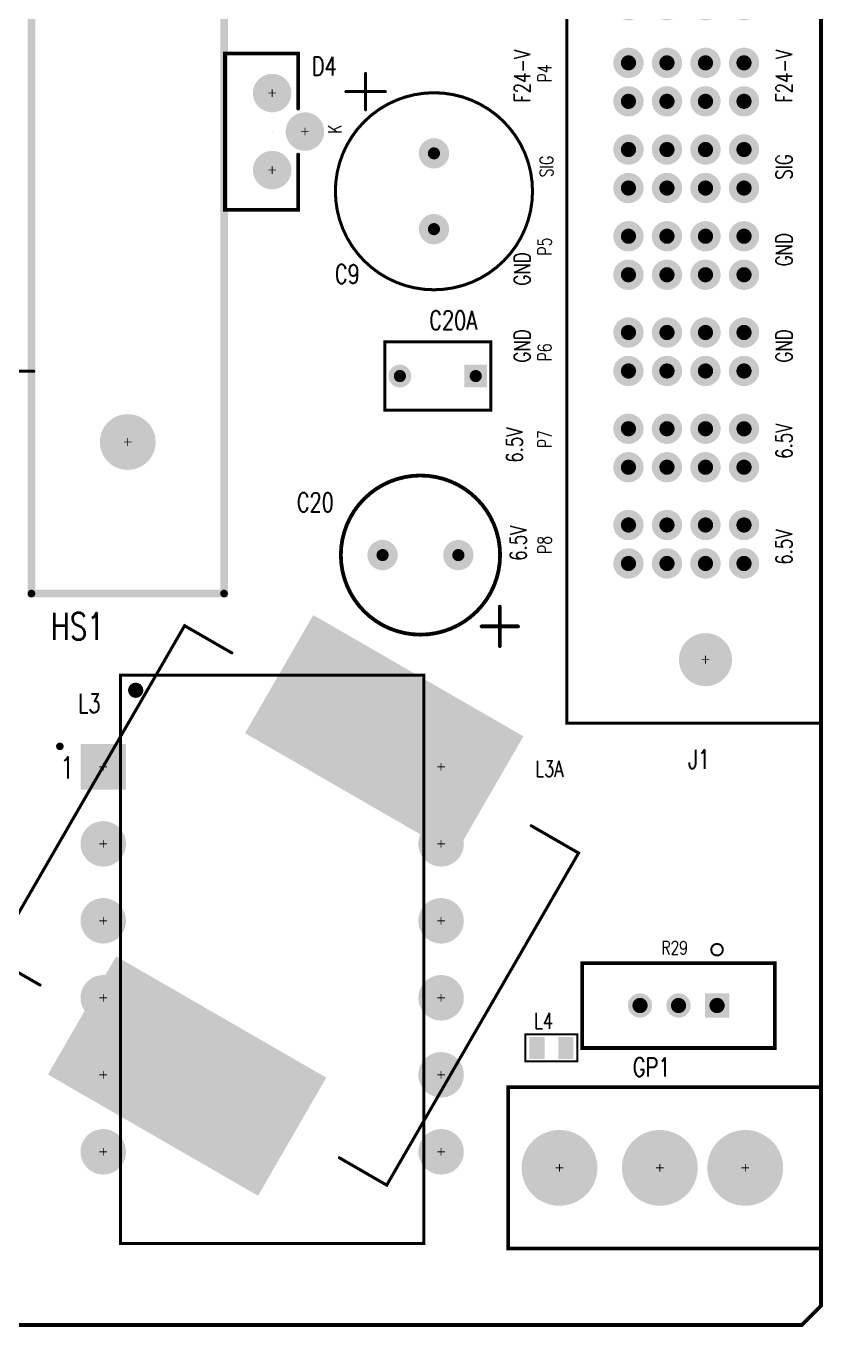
# Model space of a CAD drawing. Extents: x 0 to 127, y 0 to 167.
# Drawn here: x 74.6 to 127.1, y -0.1 to 85.7 of the extents above; entities that cross this region are included whole.
import ezdxf
from ezdxf.enums import TextEntityAlignment as Align

# ---------------------------------------------------------------- set-up
doc = ezdxf.new("R2010")
doc.units = 0
for name, color, linetype in [('2D_LINE_126', 222, 'CONTINUOUS'), ('BOARD_OUTLINE_00', 254, 'CONTINUOUS'), ('DRIL_NPLTE_THRU_01', 3, 'CONTINUOUS'), ('DRIL_PLTE_THRU_01', 3, 'CONTINUOUS'), ('DRIL_SYMBOL', 254, 'CONTINUOUS'), ('PADS_INNER', 106, 'CONTINUOUS'), ('PADS_TOP', 106, 'CONTINUOUS'), ('PART_NAME_126', 255, 'CONTINUOUS'), ('PART_TOP_2DLINE_126', 222, 'CONTINUOUS'), ('PART_TOP_TEXT_126', 222, 'CONTINUOUS'), ('TAG_00', 254, 'CONTINUOUS'), ('TAG_01', 254, 'CONTINUOUS'), ('TEXT_126', 222, 'CONTINUOUS')]:
    doc.layers.add(name, color=color, linetype=linetype)
doc.styles.add('W0$127', font='simplex', dxfattribs={"width": 0.75})
doc.styles.add('W0$15', font='simplex', dxfattribs={"width": 0.75})
doc.styles.add('W0$1524', font='simplex', dxfattribs={"width": 0.75})
doc.styles.add('W0$2032', font='simplex', dxfattribs={"width": 0.75})
doc.styles.add('W0$254', font='simplex', dxfattribs={"width": 0.75})

# ---------------------------------------------------------------- blocks, each defined once
blk = doc.blocks.new('SMOOTH_0$254')
at = {"const_width": 0.127}
blk.add_lwpolyline([(-0.0635, 0, 1), (0.0635, 0, 1)], format="xyb", close=True, dxfattribs=at)
blk = doc.blocks.new('BOARD_3329')
at = {"layer": 'BOARD_OUTLINE_00', "const_width": 0.254}
blk.add_lwpolyline([(5.588, -10.84199), (10.58799, -5.842), (131.318, -5.842), (132.588, -7.112), (132.588, -156.972), (131.318, -158.242), (16.088106, -158.242), (5.588, -65.8368)], close=True, dxfattribs=at)
at = {"layer": 'BOARD_OUTLINE_00'}
for p in [(132.588, -156.972), (131.318, -158.242)]:
    blk.add_blockref('SMOOTH_0$254', p, dxfattribs=at)
blk = doc.blocks.new('SMOOTH_0$508')
at = {"const_width": 0.254}
blk.add_lwpolyline([(-0.127, 0, 1), (0.127, 0, 1)], format="xyb", close=True, dxfattribs=at)
blk = doc.blocks.new('DRAWING_3337')
at = {"layer": '2D_LINE_126', "const_width": 0.508}
blk.add_lwpolyline([(0, 0), (12.7, 0), (12.7, -83.82), (0, -83.82)], close=True, dxfattribs=at)
at = {"layer": '2D_LINE_126'}
for p in [(0, 0), (12.7, 0), (0, -83.82), (12.7, -83.82)]:
    blk.add_blockref('SMOOTH_0$508', p, dxfattribs=at)
blk = doc.blocks.new('SMOOTH_0$2032')
at = {"const_width": 0.1016}
blk.add_lwpolyline([(-0.0508, 0, 1), (0.0508, 0, 1)], format="xyb", close=True, dxfattribs=at)
blk = doc.blocks.new('PART_BODY_TOP_3343')
at = {"layer": 'PART_TOP_2DLINE_126', "const_width": 0.203}
blk.add_lwpolyline([(-3.5, 2.25), (3.5, 2.25), (3.5, -2.25), (-3.5, -2.25)], close=True, dxfattribs=at)
at = {"layer": 'PART_TOP_2DLINE_126'}
for p in [(-3.5, 2.25), (3.5, 2.25), (-3.5, -2.25), (3.5, -2.25)]:
    blk.add_blockref('SMOOTH_0$2032', p, dxfattribs=at)
blk = doc.blocks.new('DRIL_SYMBOL_0$8')
at = {"layer": 'DRIL_SYMBOL', "const_width": 0.0508}
for points in [[(-0.254, 0), (0.254, 0)], [(0, -0.254), (0, 0.254)]]:
    blk.add_lwpolyline(points, dxfattribs=at)
blk = doc.blocks.new('DRIL_HOLE_0$8')
at = {"const_width": 0.4}
blk.add_lwpolyline([(-0.2, 0, 1), (0.2, 0, 1)], format="xyb", close=True, dxfattribs=at)
blk.add_blockref('DRIL_SYMBOL_0$8', (0, 0))
blk = doc.blocks.new('PAD_8')
at = {"const_width": 0.75}
blk.add_lwpolyline([(0, -0.375, 1), (0, 0.375, 1)], format="xyb", close=True, dxfattribs=at)
blk = doc.blocks.new('PAD_11')
at = {"const_width": 1.5}
blk.add_lwpolyline([(-0.75, 0), (0.75, 0)], dxfattribs=at)
blk = doc.blocks.new('STK_TOP_8')
at = {"layer": 'DRIL_PLTE_THRU_01'}
blk.add_blockref('DRIL_HOLE_0$8', (0, 0), dxfattribs=at)
at = {"layer": 'PADS_INNER'}
blk.add_blockref('PAD_8', (0, 0), dxfattribs=at)
at = {"layer": 'PADS_TOP'}
blk.add_blockref('PAD_11', (0, 0), dxfattribs=at)
blk = doc.blocks.new('STK_TOP_9')
at = {"layer": 'DRIL_PLTE_THRU_01'}
blk.add_blockref('DRIL_HOLE_0$8', (0, 0), dxfattribs=at)
at = {"layer": 'PADS_INNER'}
blk.add_blockref('PAD_8', (0, 0), dxfattribs=at)
at = {"layer": 'PADS_TOP'}
blk.add_blockref('PAD_8', (0, 0), dxfattribs=at)
blk = doc.blocks.new('SYM_TOP_6')
for name, p in [('PART_BODY_TOP_3343', (0, 0)), ('STK_TOP_8', (-2.5, 0)), ('STK_TOP_9', (2.5, 0))]:
    blk.add_blockref(name, p)
blk = doc.blocks.new('PART_TOP_63')
blk.add_blockref('SYM_TOP_6', (0, 0))
at = {"layer": 'PART_NAME_126', "style": 'W0$127', "width": 0.75}
blk.add_text('C20A', height=1.2446, rotation=-180, dxfattribs=at).set_placement((-1.016, -3.683), align=Align.MIDDLE_CENTER)
blk = doc.blocks.new('SMOOTH_0$25')
at = {"const_width": 0.125}
blk.add_lwpolyline([(-0.0625, 0, 1), (0.0625, 0, 1)], format="xyb", close=True, dxfattribs=at)
blk = doc.blocks.new('PART_BODY_TOP_3345')
at = {"layer": 'PART_TOP_2DLINE_126', "const_width": 0.25}
blk.add_lwpolyline([(-1.524, -1.7145), (-5.1562, -1.7145), (-5.1562, 3.1115), (5.1562, 3.1115), (5.1562, -1.7145), (1.524, -1.7145)], dxfattribs=at)
at = {"layer": 'TAG_00'}
blk.add_lwpolyline([(0, 0), (0, 0)], dxfattribs=at)
at = {"layer": 'TAG_01'}
blk.add_lwpolyline([(0, 0), (0, 0)], dxfattribs=at)
at = {"layer": 'PART_TOP_2DLINE_126'}
for p in [(-5.1562, 3.1115), (5.1562, 3.1115), (-5.1562, -1.7145), (-1.524, -1.7145), (1.524, -1.7145), (5.1562, -1.7145)]:
    blk.add_blockref('SMOOTH_0$25', p, dxfattribs=at)
at = {"layer": 'PART_TOP_TEXT_126', "style": 'W0$127', "width": 0.75}
blk.add_text('K', height=0.889, dxfattribs=at).set_placement((-0.127, -4.572))
blk = doc.blocks.new('DRIL_SYMBOL_1$4')
at = {"layer": 'DRIL_SYMBOL', "const_width": 0.0508}
for points in [[(-0.254, 0), (0.254, 0)], [(0, -0.254), (0, 0.254)]]:
    blk.add_lwpolyline(points, dxfattribs=at)
blk = doc.blocks.new('DRIL_HOLE_1$4')
at = {"const_width": 0.7}
blk.add_lwpolyline([(-0.35, 0, 1), (0.35, 0, 1)], format="xyb", close=True, dxfattribs=at)
blk.add_blockref('DRIL_SYMBOL_1$4', (0, 0))
blk = doc.blocks.new('PAD_3')
at = {"const_width": 1.27}
blk.add_lwpolyline([(0, -0.635, 1), (0, 0.635, 1)], format="xyb", close=True, dxfattribs=at)
blk = doc.blocks.new('STK_TOP_12')
at = {"layer": 'DRIL_PLTE_THRU_01'}
blk.add_blockref('DRIL_HOLE_1$4', (0, 0), dxfattribs=at)
at = {"layer": 'PADS_INNER'}
blk.add_blockref('PAD_3', (0, 0), dxfattribs=at)
at = {"layer": 'PADS_TOP'}
blk.add_blockref('PAD_3', (0, 0), dxfattribs=at)
blk = doc.blocks.new('SYM_TOP_8')
for name, p in [('PART_BODY_TOP_3345', (0, 0)), ('STK_TOP_12', (-2.54, 0)), ('STK_TOP_12', (2.54, 0)), ('STK_TOP_12', (0, -2.159))]:
    blk.add_blockref(name, p)
blk = doc.blocks.new('PART_TOP_71')
blk.add_blockref('SYM_TOP_8', (0, 0))
at = {"layer": 'PART_NAME_126', "style": 'W0$127', "width": 0.75}
blk.add_text('D4', height=1.2446, rotation=-90, dxfattribs=at).set_placement((4.318, -3.429), align=Align.MIDDLE_CENTER)
blk = doc.blocks.new('PART_BODY_TOP_3352')
at = {"layer": 'PART_TOP_2DLINE_126', "const_width": 0.25}
blk.add_lwpolyline([(-5.325, -5), (5.325, -5), (5.325, 15.63), (-5.325, 15.63)], close=True, dxfattribs=at)
at = {"layer": 'PART_TOP_2DLINE_126'}
for p in [(-5.325, 15.63), (5.325, 15.63), (-5.325, -5), (5.325, -5)]:
    blk.add_blockref('SMOOTH_0$25', p, dxfattribs=at)
blk = doc.blocks.new('DRIL_SYMBOL_4')
at = {"layer": 'DRIL_SYMBOL', "const_width": 0.0508}
for points in [[(-0.254, 0), (0.254, 0)], [(0, -0.254), (0, 0.254)]]:
    blk.add_lwpolyline(points, dxfattribs=at)
blk = doc.blocks.new('DRIL_HOLE_4')
at = {"const_width": 2}
blk.add_lwpolyline([(-1, 0, 1), (1, 0, 1)], format="xyb", close=True, dxfattribs=at)
blk.add_blockref('DRIL_SYMBOL_4', (0, 0))
blk = doc.blocks.new('PAD_4')
at = {"const_width": 2.5}
blk.add_lwpolyline([(0, -1.25, 1), (0, 1.25, 1)], format="xyb", close=True, dxfattribs=at)
blk = doc.blocks.new('STK_TOP_19')
at = {"layer": 'DRIL_PLTE_THRU_01'}
blk.add_blockref('DRIL_HOLE_4', (0, 0), dxfattribs=at)
at = {"layer": 'PADS_INNER'}
blk.add_blockref('PAD_4', (0, 0), dxfattribs=at)
at = {"layer": 'PADS_TOP'}
blk.add_blockref('PAD_4', (0, 0), dxfattribs=at)
blk = doc.blocks.new('SYM_TOP_15')
for name, p in [('PART_BODY_TOP_3352', (0, 0)), ('STK_TOP_19', (0, 12.25)), ('STK_TOP_19', (0, 5.63)), ('STK_TOP_19', (0, 0))]:
    blk.add_blockref(name, p)
blk = doc.blocks.new('PART_TOP_73')
blk.add_blockref('SYM_TOP_15', (0, 0))
at = {"layer": 'PART_NAME_126', "style": 'W0$127', "width": 0.75}
blk.add_text('GP1', height=1.2446, rotation=-90, dxfattribs=at).set_placement((6.648, 6.176), align=Align.MIDDLE_CENTER)
blk = doc.blocks.new('DRIL_SYMBOL_3$68')
at = {"layer": 'DRIL_SYMBOL', "const_width": 0.0508}
for points in [[(-0.254, 0), (0.254, 0)], [(0, -0.254), (0, 0.254)]]:
    blk.add_lwpolyline(points, dxfattribs=at)
blk = doc.blocks.new('DRIL_HOLE_3$68')
at = {"const_width": 1.84}
blk.add_lwpolyline([(-0.92, 0, 1), (0.92, 0, 1)], format="xyb", close=True, dxfattribs=at)
blk.add_blockref('DRIL_SYMBOL_3$68', (0, 0))
blk = doc.blocks.new('PAD_0')
blk.add_lwpolyline([(0, 0, 1), (0, 0, 1)], format="xyb", close=True)
blk = doc.blocks.new('STK_TOP_22')
at = {"layer": 'DRIL_NPLTE_THRU_01'}
blk.add_blockref('DRIL_HOLE_3$68', (0, 0), dxfattribs=at)
at = {"layer": 'PADS_INNER'}
blk.add_blockref('PAD_0', (0, 0), dxfattribs=at)
at = {"layer": 'PADS_TOP'}
blk.add_blockref('PAD_0', (0, 0), dxfattribs=at)
blk = doc.blocks.new('SYM_TOP_18')
blk.add_blockref('STK_TOP_22', (0, 0))
blk = doc.blocks.new('PART_TOP_102')
blk.add_blockref('SYM_TOP_18', (0, 0))
blk = doc.blocks.new('SMOOTH_0$127')
at = {"const_width": 0.0635}
blk.add_lwpolyline([(-0.03175, 0, 1), (0.03175, 0, 1)], format="xyb", close=True, dxfattribs=at)
blk = doc.blocks.new('PART_BODY_TOP_3363')
at = {"layer": 'PART_TOP_2DLINE_126', "const_width": 0.127}
blk.add_lwpolyline([(-0.889, -1.7272), (-0.889, 1.7018), (0.889, 1.7018), (0.889, -1.7272)], close=True, dxfattribs=at)
at = {"layer": 'PART_TOP_2DLINE_126'}
for p in [(-0.889, 1.7018), (0.889, 1.7018), (-0.889, -1.7272), (0.889, -1.7272)]:
    blk.add_blockref('SMOOTH_0$127', p, dxfattribs=at)
blk = doc.blocks.new('DRIL_HOLE_0')
blk.add_lwpolyline([(0, 0, 1), (0, 0, 1)], format="xyb", close=True)
blk = doc.blocks.new('PAD_2')
at = {"const_width": 1}
blk.add_lwpolyline([(-0.725, 0), (0.725, 0)], dxfattribs=at)
blk = doc.blocks.new('STK_TOP_29')
at = {"layer": 'DRIL_NPLTE_THRU_01'}
blk.add_blockref('DRIL_HOLE_0', (0, 0), dxfattribs=at)
at = {"layer": 'PADS_INNER'}
blk.add_blockref('PAD_0', (0, 0), dxfattribs=at)
at = {"layer": 'PADS_TOP'}
blk.add_blockref('PAD_2', (0, 0), dxfattribs=at)
blk = doc.blocks.new('SYM_TOP_26')
for name, p in [('PART_BODY_TOP_3363', (0, 0)), ('STK_TOP_29', (0, 0.95)), ('STK_TOP_29', (0, -0.95))]:
    blk.add_blockref(name, p)
blk = doc.blocks.new('PART_TOP_112')
blk.add_blockref('SYM_TOP_26', (0, 0))
at = {"layer": 'PART_NAME_126', "style": 'W0$15', "width": 0.75}
blk.add_text('L4', height=1.05, rotation=-270, dxfattribs=at).set_placement((-1.778, -0.508), align=Align.MIDDLE_CENTER)
blk = doc.blocks.new('SMOOTH_0$2')
at = {"const_width": 0.1}
blk.add_lwpolyline([(-0.05, 0, 1), (0.05, 0, 1)], format="xyb", close=True, dxfattribs=at)
blk = doc.blocks.new('PART_BODY_TOP_3364')
at = {"layer": 'PART_TOP_2DLINE_126', "const_width": 0.2}
for points in [[(-12.65, 11.4), (-12.65, 15), (12.65, 15), (12.65, 11.4)], [(-12.65, -11.4), (-12.65, -15), (12.65, -15), (12.65, -11.4)]]:
    blk.add_lwpolyline(points, dxfattribs=at)
at = {"layer": 'PART_TOP_2DLINE_126'}
for p in [(-12.65, 15), (12.65, 15), (-12.65, 11.4), (12.65, 11.4), (-12.65, -11.4), (12.65, -11.4), (-12.65, -15), (12.65, -15)]:
    blk.add_blockref('SMOOTH_0$2', p, dxfattribs=at)
blk = doc.blocks.new('PAD_16')
at = {"const_width": 9}
blk.add_lwpolyline([(-8, 0), (8, 0)], dxfattribs=at)
blk = doc.blocks.new('STK_TOP_30')
at = {"layer": 'DRIL_NPLTE_THRU_01'}
blk.add_blockref('DRIL_HOLE_0', (0, 0), dxfattribs=at)
at = {"layer": 'PADS_INNER'}
blk.add_blockref('PAD_0', (0, 0), dxfattribs=at)
at = {"layer": 'PADS_TOP', "rotation": 90}
blk.add_blockref('PAD_16', (0, 0), dxfattribs=at)
blk = doc.blocks.new('SYM_TOP_27')
for name, p in [('PART_BODY_TOP_3364', (0, 0)), ('STK_TOP_30', (-13, 0)), ('STK_TOP_30', (13, 0))]:
    blk.add_blockref(name, p)
blk = doc.blocks.new('PART_TOP_115')
blk.add_blockref('SYM_TOP_27', (0, 0))
at = {"layer": 'PART_NAME_126', "style": 'W0$15', "width": 0.75}
blk.add_text('L3A', height=1.05, rotation=-60, dxfattribs=at).set_placement((16.508, -10.559), align=Align.MIDDLE_CENTER)
blk = doc.blocks.new('PART_BODY_TOP_3369')
at = {"layer": 'PART_TOP_2DLINE_126', "const_width": 0.2}
blk.add_lwpolyline([(-10, -18.75), (10, -18.75), (10, 18.75), (-10, 18.75)], close=True, dxfattribs=at)
at = {"layer": 'PART_TOP_2DLINE_126'}
for points, const_width in [([(-9.25, 17.75, 1), (-8.75, 17.75, 1)], 0.5), ([(-14.125, 14.05, 1), (-13.875, 14.05, 1)], 0.25)]:
    blk.add_lwpolyline(points, format="xyb", close=True, dxfattribs=dict(at, const_width=const_width))
for p in [(-10, 18.75), (10, 18.75), (-10, -18.75), (10, -18.75)]:
    blk.add_blockref('SMOOTH_0$2', p, dxfattribs=at)
blk = doc.blocks.new('DRIL_SYMBOL_1$1')
at = {"layer": 'DRIL_SYMBOL', "const_width": 0.0508}
for points in [[(-0.254, 0), (0.254, 0)], [(0, -0.254), (0, 0.254)]]:
    blk.add_lwpolyline(points, dxfattribs=at)
blk = doc.blocks.new('DRIL_HOLE_1$1')
at = {"const_width": 0.55}
blk.add_lwpolyline([(-0.275, 0, 1), (0.275, 0, 1)], format="xyb", close=True, dxfattribs=at)
blk.add_blockref('DRIL_SYMBOL_1$1', (0, 0))
blk = doc.blocks.new('PAD_26')
at = {"const_width": 1.5}
blk.add_lwpolyline([(0, -0.75, 1), (0, 0.75, 1)], format="xyb", close=True, dxfattribs=at)
blk = doc.blocks.new('PAD_29')
at = {"const_width": 3}
blk.add_lwpolyline([(-1.5, 0), (1.5, 0)], dxfattribs=at)
blk = doc.blocks.new('STK_TOP_38')
at = {"layer": 'DRIL_PLTE_THRU_01'}
blk.add_blockref('DRIL_HOLE_1$1', (0, 0), dxfattribs=at)
at = {"layer": 'PADS_INNER'}
blk.add_blockref('PAD_26', (0, 0), dxfattribs=at)
at = {"layer": 'PADS_TOP'}
blk.add_blockref('PAD_29', (0, 0), dxfattribs=at)
blk = doc.blocks.new('STK_TOP_37')
at = {"layer": 'DRIL_PLTE_THRU_01'}
blk.add_blockref('DRIL_HOLE_1$1', (0, 0), dxfattribs=at)
at = {"layer": 'PADS_INNER'}
blk.add_blockref('PAD_26', (0, 0), dxfattribs=at)
at = {"layer": 'PADS_TOP'}
blk.add_blockref('PAD_26', (0, 0), dxfattribs=at)
blk = doc.blocks.new('SYM_TOP_32')
for name, p in [('PART_BODY_TOP_3369', (0, 0)), ('STK_TOP_38', (-11.14, 12.7)), ('STK_TOP_37', (11.14, 12.7)), ('STK_TOP_37', (-11.14, 7.62)), ('STK_TOP_37', (11.14, 7.62)), ('STK_TOP_37', (-11.14, 2.54)), ('STK_TOP_37', (11.14, 2.54)), ('STK_TOP_37', (-11.14, -2.54)), ('STK_TOP_37', (11.14, -2.54)), ('STK_TOP_37', (-11.14, -7.62)), ('STK_TOP_37', (11.14, -7.62)), ('STK_TOP_37', (-11.14, -12.7)), ('STK_TOP_37', (11.14, -12.7))]:
    blk.add_blockref(name, p)
blk = doc.blocks.new('PART_TOP_141')
blk.add_blockref('SYM_TOP_32', (0, 0))
at = {"layer": 'PART_NAME_126', "style": 'W0$127', "width": 0.75}
blk.add_text('L3', height=1.2446, dxfattribs=at).set_placement((-12.065, 16.891), align=Align.MIDDLE_CENTER)
blk = doc.blocks.new('PART_BODY_TOP_3382')
at = {"layer": 'PART_TOP_2DLINE_126', "const_width": 0.2}
blk.add_lwpolyline([(6.5, 0, 1), (-6.5, 0, 1)], format="xyb", close=True, dxfattribs=at)
for points in [[(-6.5762, -3.2062), (-6.5762, -5.8062)], [(-5.3762, -4.5062), (-7.7762, -4.5062)]]:
    blk.add_lwpolyline(points, dxfattribs=at)
at = {"layer": 'PART_TOP_2DLINE_126'}
for p in [(-6.5762, -3.2062), (-7.7762, -4.5062), (-5.3762, -4.5062), (-6.5762, -5.8062)]:
    blk.add_blockref('SMOOTH_0$2', p, dxfattribs=at)
blk = doc.blocks.new('PAD_17')
at = {"const_width": 1}
blk.add_lwpolyline([(0, -0.5, 1), (0, 0.5, 1)], format="xyb", close=True, dxfattribs=at)
blk = doc.blocks.new('STK_TOP_23')
at = {"layer": 'DRIL_PLTE_THRU_01'}
blk.add_blockref('DRIL_HOLE_0$8', (0, 0), dxfattribs=at)
at = {"layer": 'PADS_INNER'}
blk.add_blockref('PAD_17', (0, 0), dxfattribs=at)
at = {"layer": 'PADS_TOP'}
blk.add_blockref('PAD_17', (0, 0), dxfattribs=at)
blk = doc.blocks.new('SYM_TOP_45')
for name, p in [('PART_BODY_TOP_3382', (0, 0)), ('STK_TOP_23', (-2.5, 0)), ('STK_TOP_23', (2.5, 0))]:
    blk.add_blockref(name, p)
blk = doc.blocks.new('PART_TOP_154')
blk.add_blockref('SYM_TOP_45', (0, 0))
at = {"layer": 'PART_NAME_126', "style": 'W0$127', "width": 0.75}
blk.add_text('C14', height=1.2446, rotation=-180, dxfattribs=at).set_placement((-3.902, -6.856), align=Align.MIDDLE_CENTER)
blk = doc.blocks.new('PART_TOP_155')
blk.add_blockref('SYM_TOP_45', (0, 0))
at = {"layer": 'PART_NAME_126', "style": 'W0$127', "width": 0.75}
blk.add_text('C9', height=1.2446, rotation=-270, dxfattribs=at).set_placement((5.461, -5.715), align=Align.MIDDLE_CENTER)
blk = doc.blocks.new('PART_BODY_TOP_3356')
at = {"layer": 'PART_TOP_2DLINE_126', "const_width": 0.25}
for points in [[(-5.2316, 6.0046), (-5.2316, 3.4046)], [(-4.0316, 4.7046), (-6.4316, 4.7046)]]:
    blk.add_lwpolyline(points, dxfattribs=at)
blk.add_lwpolyline([(5.25, 0, 1), (-5.25, 0, 1)], format="xyb", close=True, dxfattribs=at)
at = {"layer": 'PART_TOP_2DLINE_126'}
for p in [(-5.2316, 6.0046), (-6.4316, 4.7046), (-4.0316, 4.7046), (-5.2316, 3.4046)]:
    blk.add_blockref('SMOOTH_0$25', p, dxfattribs=at)
blk = doc.blocks.new('SYM_TOP_19')
for name, p in [('PART_BODY_TOP_3356', (0, 0)), ('STK_TOP_23', (-2.5, 0)), ('STK_TOP_23', (2.5, 0))]:
    blk.add_blockref(name, p)
blk = doc.blocks.new('PART_TOP_156')
blk.add_blockref('SYM_TOP_19', (0, 0))
at = {"layer": 'PART_NAME_126', "style": 'W0$127', "width": 0.75}
blk.add_text('C20', height=1.2446, rotation=-180, dxfattribs=at).set_placement((6.936, -3.482), align=Align.MIDDLE_CENTER)
blk = doc.blocks.new('PART_BODY_TOP_3385')
at = {"layer": 'PART_TOP_2DLINE_126', "const_width": 0.25}
blk.add_lwpolyline([(-6.35, 2.8), (6.35, 2.8), (6.35, -2.8), (-6.35, -2.8)], close=True, dxfattribs=at)
at = {"layer": 'PART_TOP_2DLINE_126', "const_width": 0.127}
blk.add_lwpolyline([(-2.921, -3.683, 1), (-2.159, -3.683, 1)], format="xyb", close=True, dxfattribs=at)
at = {"layer": 'TAG_00'}
blk.add_lwpolyline([(0, 0), (0, 0)], dxfattribs=at)
at = {"layer": 'TAG_01'}
blk.add_lwpolyline([(0, 0), (0, 0)], dxfattribs=at)
at = {"layer": 'PART_TOP_2DLINE_126'}
for p in [(-6.35, 2.8), (6.35, 2.8), (-6.35, -2.8), (6.35, -2.8)]:
    blk.add_blockref('SMOOTH_0$25', p, dxfattribs=at)
blk = doc.blocks.new('DRIL_SYMBOL_1')
at = {"layer": 'DRIL_SYMBOL', "const_width": 0.0508}
for points in [[(-0.254, 0), (0.254, 0)], [(0, -0.254), (0, 0.254)]]:
    blk.add_lwpolyline(points, dxfattribs=at)
blk = doc.blocks.new('DRIL_HOLE_1')
at = {"const_width": 0.5}
blk.add_lwpolyline([(-0.25, 0, 1), (0.25, 0, 1)], format="xyb", close=True, dxfattribs=at)
blk.add_blockref('DRIL_SYMBOL_1', (0, 0))
blk = doc.blocks.new('PAD_38')
at = {"const_width": 0.8}
blk.add_lwpolyline([(0, -0.4, 1), (0, 0.4, 1)], format="xyb", close=True, dxfattribs=at)
blk = doc.blocks.new('PAD_42')
at = {"const_width": 1.6}
blk.add_lwpolyline([(-0.8, 0), (0.8, 0)], dxfattribs=at)
blk = doc.blocks.new('STK_TOP_56')
at = {"layer": 'DRIL_PLTE_THRU_01'}
blk.add_blockref('DRIL_HOLE_1', (0, 0), dxfattribs=at)
at = {"layer": 'PADS_INNER'}
blk.add_blockref('PAD_38', (0, 0), dxfattribs=at)
at = {"layer": 'PADS_TOP'}
blk.add_blockref('PAD_42', (0, 0), dxfattribs=at)
blk = doc.blocks.new('STK_TOP_55')
at = {"layer": 'DRIL_PLTE_THRU_01'}
blk.add_blockref('DRIL_HOLE_1', (0, 0), dxfattribs=at)
at = {"layer": 'PADS_INNER'}
blk.add_blockref('PAD_38', (0, 0), dxfattribs=at)
at = {"layer": 'PADS_TOP'}
blk.add_blockref('PAD_38', (0, 0), dxfattribs=at)
blk = doc.blocks.new('SYM_TOP_48')
for name, p in [('PART_BODY_TOP_3385', (0, 0)), ('STK_TOP_56', (-2.54, 0)), ('STK_TOP_55', (0, 0)), ('STK_TOP_55', (2.54, 0))]:
    blk.add_blockref(name, p)
blk = doc.blocks.new('PART_TOP_163')
blk.add_blockref('SYM_TOP_48', (0, 0))
at = {"layer": 'PART_NAME_126', "style": 'W0$127', "width": 0.75}
blk.add_text('R29', height=0.889, rotation=-180, dxfattribs=at).set_placement((0.254, -3.81), align=Align.MIDDLE_CENTER)
blk = doc.blocks.new('PART_BODY_TOP_3386')
at = {"layer": 'PART_TOP_2DLINE_126', "const_width": 0.2}
blk.add_lwpolyline([(-4.19, -7.62), (68.96, -7.62), (68.96, 9.14), (-4.19, 9.14)], close=True, dxfattribs=at)
at = {"layer": 'PART_TOP_2DLINE_126'}
for p in [(-4.19, 9.14), (68.96, 9.14), (-4.19, -7.62), (68.96, -7.62)]:
    blk.add_blockref('SMOOTH_0$2', p, dxfattribs=at)
at = {"layer": 'PART_TOP_TEXT_126', "style": 'W0$127', "width": 0.75}
for s, p in [('P8', (6.985, 10.16)), ('P7', (13.97, 10.16)), ('P6', (19.685, 10.16)), ('P5', (26.67, 10.16)), ('SIG', (31.838, 10.041)), ('P4', (38.1, 10.16)), ('P3', (44.45, 10.16)), ('P2', (50.8, 10.16)), ('P1', (56.515, 10.16))]:
    blk.add_text(s, height=0.889, dxfattribs=at).set_placement(p)
blk = doc.blocks.new('STK_TOP_51')
at = {"layer": 'DRIL_PLTE_THRU_01'}
blk.add_blockref('DRIL_HOLE_1', (0, 0), dxfattribs=at)
at = {"layer": 'PADS_INNER'}
blk.add_blockref('PAD_17', (0, 0), dxfattribs=at)
at = {"layer": 'PADS_TOP'}
blk.add_blockref('PAD_17', (0, 0), dxfattribs=at)
blk = doc.blocks.new('DRIL_SYMBOL_2$5')
at = {"layer": 'DRIL_SYMBOL', "const_width": 0.0508}
for points in [[(-0.254, 0), (0.254, 0)], [(0, -0.254), (0, 0.254)]]:
    blk.add_lwpolyline(points, dxfattribs=at)
blk = doc.blocks.new('DRIL_HOLE_2$5')
at = {"const_width": 1.25}
blk.add_lwpolyline([(-0.625, 0, 1), (0.625, 0, 1)], format="xyb", close=True, dxfattribs=at)
blk.add_blockref('DRIL_SYMBOL_2$5', (0, 0))
blk = doc.blocks.new('PAD_43')
at = {"const_width": 1.75}
blk.add_lwpolyline([(0, -0.875, 1), (0, 0.875, 1)], format="xyb", close=True, dxfattribs=at)
blk = doc.blocks.new('STK_TOP_52')
at = {"layer": 'DRIL_NPLTE_THRU_01'}
blk.add_blockref('DRIL_HOLE_2$5', (0, 0), dxfattribs=at)
at = {"layer": 'PADS_INNER'}
blk.add_blockref('PAD_43', (0, 0), dxfattribs=at)
at = {"layer": 'PADS_TOP'}
blk.add_blockref('PAD_43', (0, 0), dxfattribs=at)
blk = doc.blocks.new('SYM_TOP_49')
for name, p in [('PART_BODY_TOP_3386', (0, 0)), ('STK_TOP_51', (6.345, 5.08)), ('STK_TOP_51', (8.885, 5.08)), ('STK_TOP_51', (12.695, 5.08)), ('STK_TOP_51', (15.235, 5.08)), ('STK_TOP_51', (19.045, 5.08)), ('STK_TOP_51', (21.585, 5.08)), ('STK_TOP_51', (25.395, 5.08)), ('STK_TOP_51', (27.935, 5.08)), ('STK_TOP_51', (31.115, 5.08)), ('STK_TOP_51', (33.655, 5.08)), ('STK_TOP_51', (36.835, 5.08)), ('STK_TOP_51', (39.375, 5.08)), ('STK_TOP_51', (43.185, 5.08)), ('STK_TOP_51', (45.725, 5.08)), ('STK_TOP_51', (49.535, 5.08)), ('STK_TOP_51', (52.075, 5.08)), ('STK_TOP_51', (55.885, 5.08)), ('STK_TOP_51', (58.425, 5.08)), ('STK_TOP_51', (6.345, 2.54)), ('STK_TOP_51', (8.885, 2.54)), ('STK_TOP_51', (12.695, 2.54)), ('STK_TOP_51', (15.235, 2.54)), ('STK_TOP_51', (19.045, 2.54)), ('STK_TOP_51', (21.585, 2.54)), ('STK_TOP_51', (25.395, 2.54)), ('STK_TOP_51', (27.935, 2.54)), ('STK_TOP_51', (31.115, 2.54)), ('STK_TOP_51', (33.655, 2.54)), ('STK_TOP_51', (36.835, 2.54)), ('STK_TOP_51', (39.375, 2.54)), ('STK_TOP_51', (43.185, 2.54)), ('STK_TOP_51', (45.725, 2.54)), ('STK_TOP_51', (49.535, 2.54)), ('STK_TOP_51', (52.075, 2.54)), ('STK_TOP_51', (55.885, 2.54)), ('STK_TOP_51', (58.425, 2.54)), ('STK_TOP_52', (0, 0)), ('STK_TOP_52', (64.77, 0)), ('STK_TOP_51', (6.345, 0)), ('STK_TOP_51', (8.885, 0)), ('STK_TOP_51', (12.695, 0)), ('STK_TOP_51', (15.235, 0)), ('STK_TOP_51', (19.045, 0)), ('STK_TOP_51', (21.585, 0)), ('STK_TOP_51', (25.395, 0)), ('STK_TOP_51', (27.935, 0)), ('STK_TOP_51', (31.115, 0)), ('STK_TOP_51', (33.655, 0)), ('STK_TOP_51', (36.835, 0)), ('STK_TOP_51', (39.375, 0)), ('STK_TOP_51', (43.185, 0)), ('STK_TOP_51', (45.725, 0)), ('STK_TOP_51', (49.535, 0)), ('STK_TOP_51', (52.075, 0)), ('STK_TOP_51', (55.885, 0)), ('STK_TOP_51', (58.425, 0)), ('STK_TOP_51', (6.345, -2.54)), ('STK_TOP_51', (8.885, -2.54)), ('STK_TOP_51', (12.695, -2.54)), ('STK_TOP_51', (15.235, -2.54)), ('STK_TOP_51', (19.045, -2.54)), ('STK_TOP_51', (21.585, -2.54)), ('STK_TOP_51', (25.395, -2.54)), ('STK_TOP_51', (27.935, -2.54)), ('STK_TOP_51', (31.115, -2.54)), ('STK_TOP_51', (33.655, -2.54)), ('STK_TOP_51', (36.835, -2.54)), ('STK_TOP_51', (39.375, -2.54)), ('STK_TOP_51', (43.185, -2.54)), ('STK_TOP_51', (45.725, -2.54)), ('STK_TOP_51', (49.535, -2.54)), ('STK_TOP_51', (52.075, -2.54)), ('STK_TOP_51', (55.885, -2.54)), ('STK_TOP_51', (58.425, -2.54))]:
    blk.add_blockref(name, p)
blk = doc.blocks.new('PART_TOP_164')
blk.add_blockref('SYM_TOP_49', (0, 0))
at = {"layer": 'PART_NAME_126', "style": 'W0$127', "width": 0.75}
blk.add_text('J1', height=1.2446, rotation=270, dxfattribs=at).set_placement((-7.197, 1.143))

msp = doc.modelspace()

# ---------------------------------------------------------------- block references
for name, p in [('BOARD_3329', (-5.588, 158.242)), ('DRAWING_3337', (74.93, 132.08)), ('PART_TOP_141', (90.805, 24.13))]:
    msp.add_blockref(name, p)
for name, p, rotation in [('PART_TOP_164', (119.38, 43.9), 90), ('PART_TOP_71', (90.805, 78.74), 90), ('PART_TOP_155', (101.473, 74.803), 270), ('PART_TOP_63', (101.727, 62.611), 180), ('PART_TOP_154', (67.31, 58.42), 180), ('PART_TOP_102', (81.28, 58.26), 270), ('PART_TOP_156', (100.584, 50.8), 180), ('PART_TOP_115', (91.694, 27.686), 60), ('PART_TOP_163', (117.602, 21.082), 180), ('PART_TOP_112', (109.22, 18.288), 270), ('PART_TOP_73', (122, 10.37), 90)]:
    msp.add_blockref(name, p, dxfattribs=dict(rotation=rotation))

# ---------------------------------------------------------------- texts
at = {"layer": 'TEXT_126', "style": 'W0$1524', "width": 0.75}
for s, p in [('F24-V', (107.823, 80.645)), ('F24-V', (125.095, 80.645)), ('SIG', (125.095, 75.565)), ('GND', (125.095, 69.85)), ('GND', (107.823, 68.58)), ('GND', (107.823, 63.5)), ('GND', (125.095, 63.5)), ('6.5V', (125.095, 57.15)), ('6.5V', (107.315, 56.896)), ('6.5V', (107.569, 50.419)), ('6.5V', (125.095, 50.165))]:
    msp.add_text(s, height=1.0668, rotation=90, dxfattribs=at).set_placement(p)
at = {"layer": 'TEXT_126', "width": 0.75}
for s, height, style, p in [('HS1', 1.778, 'W0$254', (76.2, 45.212)), ('1', 1.4224, 'W0$2032', (76.835, 36.068))]:
    msp.add_text(s, height=height, dxfattribs=dict(at, style=style)).set_placement(p)

doc.saveas('drawing.dxf')
